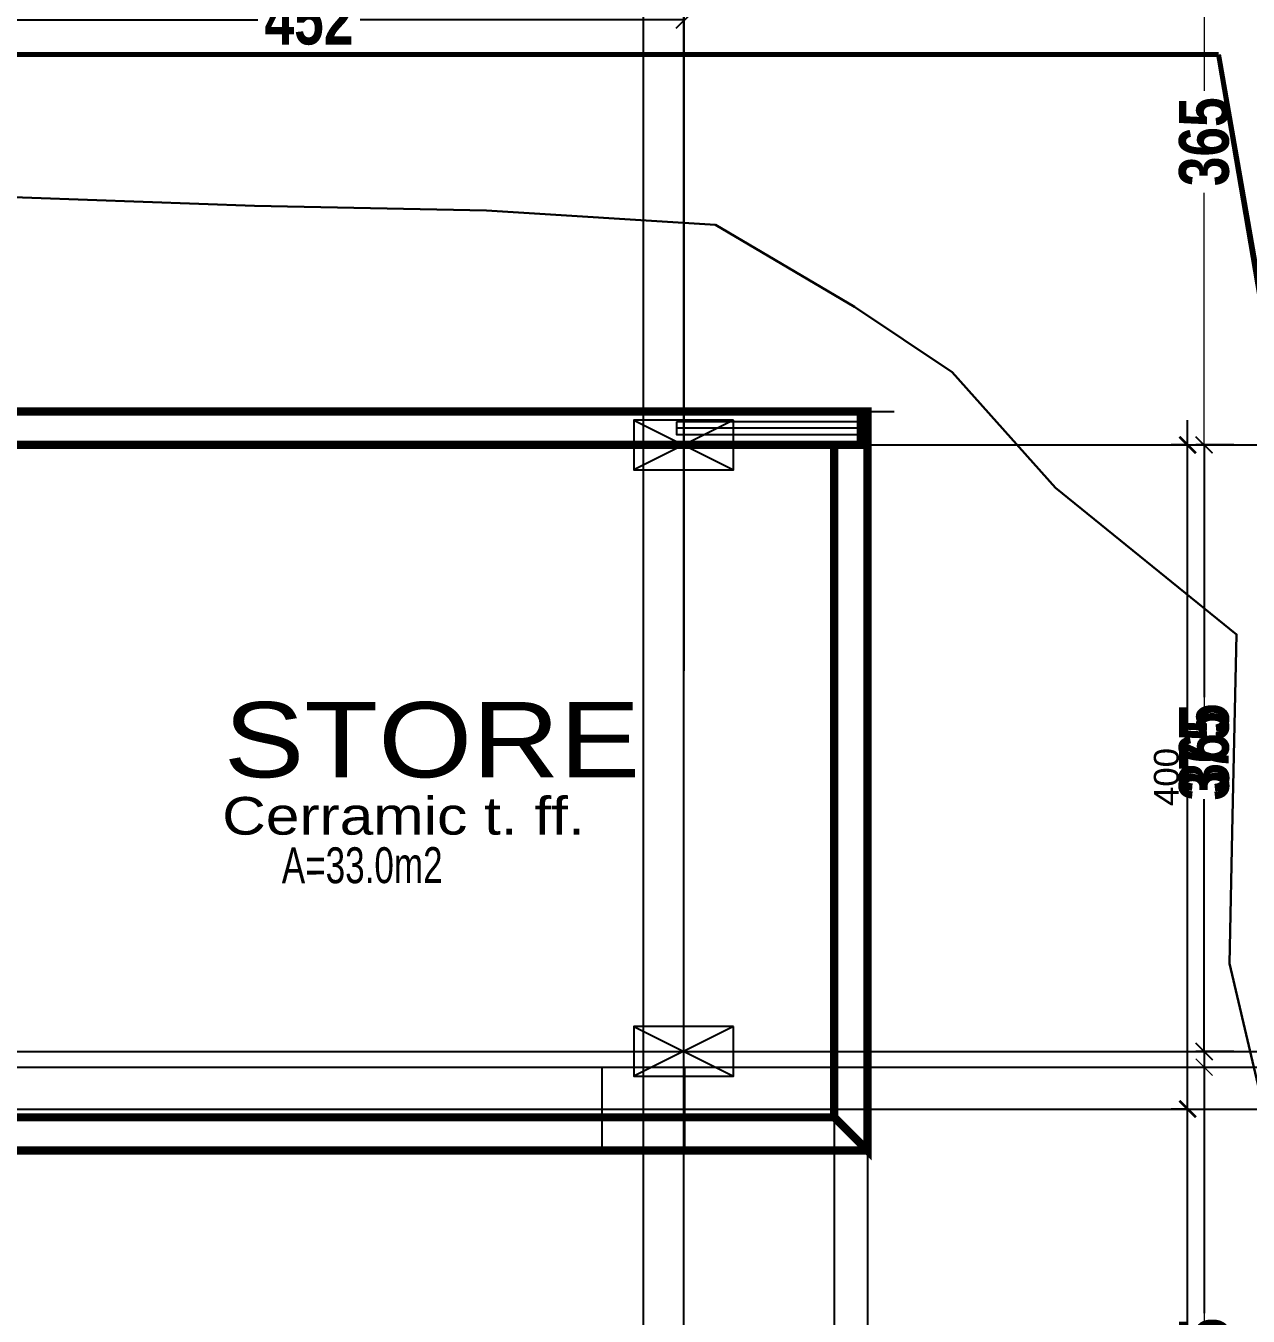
# Model space of a CAD drawing. Extents: x 285329 to 658348, y -83126 to -16980.
# Drawn here: x 323740 to 324477, y -34752 to -33975 of the extents above; entities that cross this region are included whole.
import ezdxf

# ---------------------------------------------------------------- set-up
doc = ezdxf.new("R2010")
doc.units = 0
doc.layers.get('0').update_dxf_attribs({"linetype": 'CONTINUOUS'})
doc.layers.get('DEFPOINTS').update_dxf_attribs({"color": 9, "linetype": 'CONTINUOUS'})
for name, color, linetype, lineweight in [('A-text finishing', 6, 'CONTINUOUS', 13), ('A-text function', 30, 'CONTINUOUS', 20), ('excavation border', 5, 'CONTINUOUS', 30), ('VIS', 8, 'CONTINUOUS', 18)]:
    doc.layers.add(name, color=color, linetype=linetype, lineweight=lineweight)
for name, color, linetype in [('AXIS', 1, 'CONTINUOUS'), ('COLUMN', 5, 'CONTINUOUS'), ('DIM', 3, 'CONTINUOUS'), ('FURNITURE', 4, 'CONTINUOUS'), ('TEXT', 3, 'CONTINUOUS'), ('WALL', 7, 'CONTINUOUS'), ('WALL1', 2, 'CONTINUOUS')]:
    doc.layers.add(name, color=color, linetype=linetype)
doc.styles.add('ARIAL', font='BOD_CB.TTF', dxfattribs={"width": 1.2})
doc.styles.add('CITYBLUEPRINT', font='cityb___.ttf', dxfattribs={"width": 0.8})
doc.styles.get("Standard").update_dxf_attribs({"font": 'sanss___.ttf', "height": 15})
doc.dimstyles.new('50', dxfattribs={"dimtxt": 30, "dimasz": 10, "dimexe": 5, "dimexo": 6, "dimgap": 5, "dimtad": 0, "dimdec": 0, "dimdsep": 46, "dimtxsty": 'CITYBLUEPRINT', "dimblk1": 'OBLIQUE', "dimblk2": 'OBLIQUE', "dimsah": 1, "dimcen": 0.05, "dimdle": 0.03, "dimclre": 22, "dimclrt": 7, "dimadec": 0, "dimazin": 0, "dimtfac": 1, "dimtdec": 0, "dimtix": 1, "dimtmove": 0, "dimatfit": 3, "dimldrblk": 'OBLIQUE', "dimfxl": 1, "dimtolj": 1, "dimtzin": 0, "dimarcsym": 0})
doc.dimstyles.get("Standard").update_dxf_attribs({"dimtxt": 50, "dimasz": 10, "dimexe": 10, "dimexo": 30, "dimgap": 5, "dimtad": 1, "dimdec": 0, "dimdsep": 46, "dimtxsty": 'Standard', "dimblk1": 'ARCHTICK', "dimblk2": 'ARCHTICK', "dimsah": 1, "dimcen": 2.5, "dimdle": 15, "dimclrd": 3, "dimclre": 3, "dimclrt": 3, "dimazin": 0, "dimtfac": 1, "dimtdec": 0, "dimtmove": 2, "dimatfit": 2, "dimldrblk": 'ARCHTICK', "dimfxl": 1.0455, "dimfxlon": 1, "dimtolj": 1, "dimtzin": 0, "dimarcsym": 0})
doc.dimstyles.new('STANDARD$0', dxfattribs={"dimscale": 0, "dimtxt": 50, "dimasz": 8, "dimexe": 15, "dimexo": 0.0625, "dimgap": 2, "dimtad": 1, "dimdec": 0, "dimzin": 0, "dimdsep": 46, "dimtxsty": 'Standard', "dimblk1": 'ARCHTICK', "dimblk2": 'ARCHTICK', "dimsah": 1, "dimcen": 0.09, "dimdle": 15, "dimclrd": 3, "dimclre": 3, "dimclrt": 3, "dimazin": 0, "dimtfac": 1, "dimtdec": 0, "dimtofl": 0, "dimtmove": 1, "dimatfit": 3, "dimldrblk": 'ARCHTICK', "dimfxl": 1.0455, "dimfxlon": 1, "dimtolj": 1, "dimtzin": 0, "dimarcsym": 0})

# ---------------------------------------------------------------- blocks, each defined once
blk = doc.blocks.new('_ARCHTICK')
at = {"color": 0, "linetype": 'ByBlock', "const_width": 0.15}
blk.add_lwpolyline([(-0.5, -0.5), (0.5, 0.5)], dxfattribs=at)
blk = doc.blocks.new('*D3024')
at = {"layer": 'DEFPOINTS', "color": 0, "linetype": 'ByBlock', "lineweight": 5, "ltscale": 3, "transparency": 16777216}
for p in [(324440.12, -34627.69), (324440.12, -34627.69), (324440.12, -35027.69)]:
    blk.add_point(p, dxfattribs=at)
at = {"layer": 'WALL1', "color": 3, "linetype": 'ByBlock', "lineweight": -2, "ltscale": 3, "transparency": 16777216}
for p, q in [((324440.12, -35042.69), (324440.12, -34612.69)), ((324440.12, -34627.69), (324430.12, -34627.69)), ((324440.12, -35027.69), (324430.12, -35027.69))]:
    blk.add_line(p, q, dxfattribs=at)
at = {"layer": 'WALL1', "color": 3, "linetype": 'ByBlock', "lineweight": -2, "ltscale": 3, "transparency": 16777216, "xscale": 10, "yscale": 10, "zscale": 10}
for p, rotation in [((324440.12, -34627.69), 90), ((324440.12, -35027.69), 270)]:
    blk.add_blockref('_ARCHTICK', p, dxfattribs=dict(at, rotation=rotation))
at = {"layer": 'WALL1', "color": 3, "linetype": 'ByBlock', "ltscale": 3, "transparency": 16777216, "insert": (324427.39, -34827.69), "char_height": 15, "attachment_point": 5, "rotation": 90}
blk.add_mtext('\\A1;400', dxfattribs=at)
blk = doc.blocks.new('*D3025')
at = {"layer": 'DEFPOINTS', "color": 0, "linetype": 'ByBlock', "lineweight": 5, "ltscale": 3, "transparency": 16777216}
for p in [(324440.12, -34227.69), (324440.12, -34227.69), (324440.12, -34627.69)]:
    blk.add_point(p, dxfattribs=at)
at = {"layer": 'WALL1', "color": 3, "linetype": 'ByBlock', "lineweight": -2, "ltscale": 3, "transparency": 16777216}
for p, q in [((324440.12, -34642.69), (324440.12, -34212.69)), ((324440.12, -34227.69), (324430.12, -34227.69)), ((324440.12, -34627.69), (324430.12, -34627.69))]:
    blk.add_line(p, q, dxfattribs=at)
at = {"layer": 'WALL1', "color": 3, "linetype": 'ByBlock', "lineweight": -2, "ltscale": 3, "transparency": 16777216, "xscale": 10, "yscale": 10, "zscale": 10}
for p, rotation in [((324440.12, -34227.69), 90), ((324440.12, -34627.69), 270)]:
    blk.add_blockref('_ARCHTICK', p, dxfattribs=dict(at, rotation=rotation))
at = {"layer": 'WALL1', "color": 3, "linetype": 'ByBlock', "ltscale": 3, "transparency": 16777216, "insert": (324427.39, -34427.69), "char_height": 15, "attachment_point": 5, "rotation": 90}
blk.add_mtext('\\A1;400', dxfattribs=at)
blk = doc.blocks.new('*D2212')
at = {"layer": 'DEFPOINTS', "color": 0, "linetype": 'Continuous', "lineweight": 5, "transparency": 16777216}
for p in [(159766.85, -32812.93), (159633.42, -32835.69), (160167.46, -35966.25)]:
    blk.add_point(p, dxfattribs=at)
at = {"layer": 'WALL', "color": 3, "linetype": 'Continuous', "lineweight": -2, "transparency": 16777216}
for p, q in [((160303.41, -35958.28), (159764.33, -32798.15)), ((159765.82, -32813.11), (159781.64, -32810.41)), ((160299.86, -35943.67), (160315.67, -35940.97))]:
    blk.add_line(p, q, dxfattribs=at)
at = {"layer": 'WALL', "color": 3, "linetype": 'Continuous', "lineweight": -2, "transparency": 16777216, "xscale": 8, "yscale": 8, "zscale": 8}
for p, rotation in [((159766.85, -32812.93), 99.68081920431976), ((160300.89, -35943.49), 279.6808192043198)]:
    blk.add_blockref('_ARCHTICK', p, dxfattribs=dict(at, rotation=rotation))
at = {"layer": 'WALL', "color": 3, "linetype": 'Continuous', "transparency": 16777216, "insert": (160043.47, -34376.58), "char_height": 15, "attachment_point": 5, "rotation": 279.68082}
blk.add_mtext('\\A1;3176', dxfattribs=at)
blk = doc.blocks.new('COLUMN')
at = {"layer": 'AXIS'}
for p, q in [((236924.7, -9644.26), (236984.7, -9674.26)), ((236984.7, -9644.26), (236924.7, -9674.26))]:
    blk.add_line(p, q, dxfattribs=at)
at = {"layer": 'COLUMN'}
blk.add_lwpolyline([(236924.7, -9644.26), (236984.7, -9644.26), (236984.7, -9674.26), (236924.7, -9674.26)], close=True, dxfattribs=at)
blk = doc.blocks.new('_Oblique')
at = {"color": 0, "lineweight": -2}
blk.add_line((-0.5, -0.5), (0.5, 0.5), dxfattribs=at)
blk = doc.blocks.new('*D3054')
at = {"layer": 'DEFPOINTS', "color": 0, "linetype": 'Continuous', "lineweight": 5, "transparency": 16777216}
for p in [(323684.71, -33971.68), (324137.19, -33971.68), (324137.19, -33971.68)]:
    blk.add_point(p, dxfattribs=at)
at = {"layer": 'DIM', "color": 22, "linetype": 'Continuous', "lineweight": -2, "transparency": 16777216}
for p, q in [((323684.71, -33965.68), (323684.71, -33966.68)), ((324137.19, -33965.68), (324137.19, -33966.68))]:
    blk.add_line(p, q, dxfattribs=at)
at = {"layer": 'DIM', "color": 0, "linetype": 'Continuous', "lineweight": -2, "transparency": 16777216}
for p, q in [((323684.68, -33971.68), (323880.08, -33971.68)), ((324137.22, -33971.68), (323941.82, -33971.68))]:
    blk.add_line(p, q, dxfattribs=at)
at = {"layer": 'DIM', "color": 0, "linetype": 'Continuous', "lineweight": -2, "transparency": 16777216, "xscale": 10, "yscale": 10, "zscale": 10, "rotation": 180}
blk.add_blockref('_Oblique', (323684.71, -33971.68), dxfattribs=at)
at = {"layer": 'DIM', "color": 0, "linetype": 'Continuous', "lineweight": -2, "transparency": 16777216, "xscale": 10, "yscale": 10, "zscale": 10}
blk.add_blockref('_Oblique', (324137.19, -33971.68), dxfattribs=at)
at = {"layer": 'DIM', "color": 7, "linetype": 'Continuous', "lineweight": 5, "transparency": 16777216, "insert": (323910.95, -33971.68), "char_height": 30, "attachment_point": 5, "style": 'CITYBLUEPRINT'}
blk.add_mtext('\\A1;452', dxfattribs=at)
blk = doc.blocks.new('*D3055')
at = {"layer": 'DEFPOINTS', "color": 0, "linetype": 'Continuous', "lineweight": 5, "transparency": 16777216}
for p in [(324473.99, -34227.68), (324450.16, -34592.98), (324473.99, -34592.98)]:
    blk.add_point(p, dxfattribs=at)
at = {"layer": 'DIM', "color": 22, "linetype": 'Continuous', "lineweight": -2, "transparency": 16777216}
for p, q in [((324467.99, -34227.68), (324445.16, -34227.68)), ((324467.99, -34592.98), (324445.16, -34592.98))]:
    blk.add_line(p, q, dxfattribs=at)
at = {"layer": 'DIM', "color": 0, "linetype": 'Continuous', "lineweight": -2, "transparency": 16777216}
for p, q in [((324450.16, -34227.65), (324450.16, -34379.57)), ((324450.16, -34593.01), (324450.16, -34441.09))]:
    blk.add_line(p, q, dxfattribs=at)
at = {"layer": 'DIM', "color": 0, "linetype": 'Continuous', "lineweight": -2, "transparency": 16777216, "xscale": 10, "yscale": 10, "zscale": 10}
for p, rotation in [((324450.16, -34227.68), 90), ((324450.16, -34592.98), 270)]:
    blk.add_blockref('_Oblique', p, dxfattribs=dict(at, rotation=rotation))
at = {"layer": 'DIM', "color": 7, "linetype": 'Continuous', "lineweight": 5, "transparency": 16777216, "insert": (324450.16, -34410.33), "char_height": 30, "attachment_point": 5, "rotation": 90, "style": 'CITYBLUEPRINT'}
blk.add_mtext('\\A1;365', dxfattribs=at)
blk = doc.blocks.new('*D3056')
at = {"layer": 'DEFPOINTS', "color": 0, "linetype": 'Continuous', "lineweight": 5, "transparency": 16777216}
for p in [(324473.99, -34592.98), (324450.16, -34967.73), (324450.16, -34967.73)]:
    blk.add_point(p, dxfattribs=at)
at = {"layer": 'DIM', "color": 22, "linetype": 'Continuous', "lineweight": -2, "transparency": 16777216}
for p, q in [((324467.99, -34592.98), (324445.16, -34592.98)), ((324444.16, -34967.73), (324445.16, -34967.73))]:
    blk.add_line(p, q, dxfattribs=at)
at = {"layer": 'DIM', "color": 0, "linetype": 'Continuous', "lineweight": -2, "transparency": 16777216}
for p, q in [((324450.16, -34592.95), (324450.16, -34750.67)), ((324450.16, -34967.76), (324450.16, -34810.04))]:
    blk.add_line(p, q, dxfattribs=at)
at = {"layer": 'DIM', "color": 0, "linetype": 'Continuous', "lineweight": -2, "transparency": 16777216, "xscale": 10, "yscale": 10, "zscale": 10}
for p, rotation in [((324450.16, -34592.98), 90), ((324450.16, -34967.73), 270)]:
    blk.add_blockref('_Oblique', p, dxfattribs=dict(at, rotation=rotation))
at = {"layer": 'DIM', "color": 7, "linetype": 'Continuous', "lineweight": 5, "transparency": 16777216, "insert": (324450.16, -34780.35), "char_height": 30, "attachment_point": 5, "rotation": 90, "style": 'CITYBLUEPRINT'}
blk.add_mtext('\\A1;375', dxfattribs=at)
blk = doc.blocks.new('*D2205')
at = {"layer": 'DEFPOINTS', "color": 0, "linetype": 'Continuous', "lineweight": 5, "transparency": 16777216}
for p in [(329460.57, -11089.2), (329436.74, -11454.5), (329460.57, -11454.5)]:
    blk.add_point(p, dxfattribs=at)
at = {"layer": 'VIS', "color": 22, "linetype": 'Continuous', "lineweight": -2, "transparency": 16777216}
for p, q in [((329454.57, -11089.2), (329431.74, -11089.2)), ((329454.57, -11454.5), (329431.74, -11454.5))]:
    blk.add_line(p, q, dxfattribs=at)
at = {"layer": 'VIS', "color": 24, "linetype": 'Continuous', "lineweight": -2, "transparency": 16777216}
for p, q in [((329436.74, -11089.17), (329436.74, -11241.09)), ((329436.74, -11454.53), (329436.74, -11302.62))]:
    blk.add_line(p, q, dxfattribs=at)
at = {"layer": 'VIS', "color": 24, "linetype": 'Continuous', "lineweight": -2, "transparency": 16777216, "xscale": 10, "yscale": 10, "zscale": 10}
for p, rotation in [((329436.74, -11089.2), 90), ((329436.74, -11454.5), 270)]:
    blk.add_blockref('_Oblique', p, dxfattribs=dict(at, rotation=rotation))
at = {"layer": 'VIS', "color": 30, "linetype": 'Continuous', "lineweight": 5, "transparency": 16777216, "insert": (329436.74, -11271.85), "char_height": 30, "attachment_point": 5, "rotation": 90, "style": 'CITYBLUEPRINT'}
blk.add_mtext('\\A1;365', dxfattribs=at)
blk = doc.blocks.new('*D2206')
at = {"layer": 'DEFPOINTS', "color": 0, "linetype": 'Continuous', "lineweight": 5, "transparency": 16777216}
for p in [(329460.57, -11454.5), (329436.74, -11829.25), (329436.74, -11829.25)]:
    blk.add_point(p, dxfattribs=at)
at = {"layer": 'VIS', "color": 22, "linetype": 'Continuous', "lineweight": -2, "transparency": 16777216}
for p, q in [((329454.57, -11454.5), (329431.74, -11454.5)), ((329430.74, -11829.25), (329431.74, -11829.25))]:
    blk.add_line(p, q, dxfattribs=at)
at = {"layer": 'VIS', "color": 24, "linetype": 'Continuous', "lineweight": -2, "transparency": 16777216}
for p, q in [((329436.74, -11454.47), (329436.74, -11612.19)), ((329436.74, -11829.28), (329436.74, -11671.56))]:
    blk.add_line(p, q, dxfattribs=at)
at = {"layer": 'VIS', "color": 24, "linetype": 'Continuous', "lineweight": -2, "transparency": 16777216, "xscale": 10, "yscale": 10, "zscale": 10}
for p, rotation in [((329436.74, -11454.5), 90), ((329436.74, -11829.25), 270)]:
    blk.add_blockref('_Oblique', p, dxfattribs=dict(at, rotation=rotation))
at = {"layer": 'VIS', "color": 30, "linetype": 'Continuous', "lineweight": 5, "transparency": 16777216, "insert": (329436.74, -11641.88), "char_height": 30, "attachment_point": 5, "rotation": 90, "style": 'CITYBLUEPRINT'}
blk.add_mtext('\\A1;375', dxfattribs=at)
blk = doc.blocks.new('*D2207')
at = {"layer": 'DEFPOINTS', "color": 0, "linetype": 'Continuous', "lineweight": 5, "transparency": 16777216}
for p in [(329436.74, -11829.25), (329436.74, -12204), (329436.74, -12204)]:
    blk.add_point(p, dxfattribs=at)
at = {"layer": 'VIS', "color": 22, "linetype": 'Continuous', "lineweight": -2, "transparency": 16777216}
for p, q in [((329430.74, -11829.25), (329431.74, -11829.25)), ((329430.74, -12204), (329431.74, -12204))]:
    blk.add_line(p, q, dxfattribs=at)
at = {"layer": 'VIS', "color": 24, "linetype": 'Continuous', "lineweight": -2, "transparency": 16777216}
for p, q in [((329436.74, -11829.22), (329436.74, -11986.94)), ((329436.74, -12204.03), (329436.74, -12046.31))]:
    blk.add_line(p, q, dxfattribs=at)
at = {"layer": 'VIS', "color": 24, "linetype": 'Continuous', "lineweight": -2, "transparency": 16777216, "xscale": 10, "yscale": 10, "zscale": 10}
for p, rotation in [((329436.74, -11829.25), 90), ((329436.74, -12204), 270)]:
    blk.add_blockref('_Oblique', p, dxfattribs=dict(at, rotation=rotation))
at = {"layer": 'VIS', "color": 30, "linetype": 'Continuous', "lineweight": 5, "transparency": 16777216, "insert": (329436.74, -12016.63), "char_height": 30, "attachment_point": 5, "rotation": 90, "style": 'CITYBLUEPRINT'}
blk.add_mtext('\\A1;375', dxfattribs=at)
blk = doc.blocks.new('site77')
at = {"layer": 'WALL', "linetype": 'Continuous', "const_width": 3}
for points in [[(159633.42, -32835.69), (157318.42, -32835.69), (157318.42, -36546.69), (159235.42, -36546.69)], [(159633.42, -32835.69), (160181.59, -35967.07)], [(159633.42, -32835.69), (160167.46, -35966.25)]]:
    blk.add_lwpolyline(points, dxfattribs=at)
at = {"layer": 'WALL', "linetype": 'Continuous'}
dim = blk.add_aligned_dim(p1=(160167.46, -35966.25), p2=(159633.42, -32835.69), distance=-135.36, dimstyle='STANDARD$0', override={"dimscale": 1}, dxfattribs=at)
dim.commit()
dim.dimension.update_dxf_attribs({"geometry": '*D2212', "text_midpoint": (160043.47, -34376.58)})
blk = doc.blocks.new('cbcb')
at = {"layer": 'AXIS'}
for p, q in [((329123.22, -10741.85), (329122.69, -14326.13)), ((327238.21, -11454.5), (329573.73, -11454.5)), ((327245.11, -11829.25), (329571.96, -11829.25))]:
    blk.add_line(p, q, dxfattribs=at)
at = {"layer": 'WALL', "linetype": 'Continuous', "xscale": -1}
blk.add_blockref('COLUMN', (566077.92, -1795.24), dxfattribs=at)
at = {"layer": 'VIS', "linetype": 'Continuous', "lineweight": 5}
dim = blk.add_linear_dim(base=(329436.74, -11454.5), p1=(329460.57, -11089.2), p2=(329460.57, -11454.5), angle=90, dimstyle='50', dxfattribs=at)
dim.commit()
dim.dimension.update_dxf_attribs({"geometry": '*D2205', "text_midpoint": (329436.74, -11271.85)})
for base, p1, p2, picture, middle in [((329436.74, -11829.25), (329460.57, -11454.5), (329436.74, -11829.25), '*D2206', (329436.74, -11641.88)), ((329436.74, -12204), (329436.74, -11829.25), (329436.74, -12204), '*D2207', (329436.74, -12016.63))]:
    dim = blk.add_linear_dim(base=base, p1=p1, p2=p2, angle=90, dimstyle='50', override={"dimtmove": 1}, dxfattribs=at)
    dim.commit()
    dim.dimension.update_dxf_attribs({"geometry": picture, "text_midpoint": middle})

msp = doc.modelspace()

# ---------------------------------------------------------------- linework, layer by layer
at = {"layer": 'AXIS'}
for p, q in [((324112.3, -33436.35), (324112.3, -37458.98)), ((322476.66, -34227.69), (324573.05, -34227.69)), ((322476.66, -34627.69), (324573.05, -34627.69))]:
    msp.add_line(p, q, dxfattribs=at)
at = {"layer": 'COLUMN'}
msp.add_lwpolyline([(324137.3, -34652.69), (324137.3, -34602.69), (324087.3, -34602.69), (324087.3, -34652.69)], close=True, dxfattribs=at)
at = {"layer": 'DIM'}
for p, q in [((324136.64, -33880.33), (324136.12, -37464.61)), ((322257.67, -34227.68), (324585.39, -34227.68)), ((322251.63, -34592.98), (324587.16, -34592.98))]:
    msp.add_line(p, q, dxfattribs=at)
at = {"layer": 'excavation border'}
msp.add_lwpolyline([(323080.12, -34062.34), (323252.07, -34062.84), (323412.49, -34050.14), (323549.87, -34055.12), (323710.28, -34077.65), (323878.21, -34083.66), (324017.88, -34086.54), (324155.72, -34095.03), (324239.58, -34144.38), (324298.42, -34183.8), (324360.56, -34253.52), (324469.58, -34341.78), (324467.07, -34451.33), (324465.31, -34540.09), (324499.17, -34684.6), (324534.42, -34842.61), (324596.87, -35114.08), (324623.47, -35243.24)], dxfattribs=at)
at = {"layer": 'FURNITURE', "ltscale": 3}
for points in [[(324132.3, -34207.53), (324263.36, -34207.53)], [(324132.3, -34227.53), (324227.3, -34227.53), (324227.3, -34527.53), (324227.3, -34527.53)]]:
    msp.add_lwpolyline(points, dxfattribs=at)
msp.add_lwpolyline([(324132.3, -34213.7), (324132.3, -34221.35), (324243.36, -34221.35), (324243.36, -34213.7)], close=True, dxfattribs=at)
at = {"layer": 'WALL', "linetype": 'Continuous', "const_width": 3}
msp.add_lwpolyline([(324458.76, -33992.53), (322143.76, -33992.53), (322143.76, -37703.53), (324060.76, -37703.53)], dxfattribs=at)
at = {"layer": 'WALL', "linetype": 'Continuous', "ltscale": 3, "const_width": 5}
for points in [[(323696.82, -34207.53), (324243.36, -34207.53)], [(324243.36, -34207.53), (324247.3, -34207.53), (324247.3, -34652.69), (324247.3, -34652.69), (324227.3, -34632.69), (324227.3, -34527.53), (324227.3, -34527.53), (324227.3, -34227.53), (324243.36, -34227.53), (324243.36, -34207.53)], [(323696.82, -34227.53), (324243.36, -34227.53)], [(324227.3, -34632.69), (323696.82, -34632.69)], [(324137.3, -34652.69), (324247.3, -34652.69), (323646.82, -34652.69)]]:
    msp.add_lwpolyline(points, dxfattribs=at)
at = {"layer": 'WALL', "linetype": 'Continuous', "ltscale": 3}
for points in [[(324132.3, -34207.53), (324247.3, -34207.53), (324247.3, -34652.69), (324227.3, -34632.69)], [(324227.3, -34227.53), (324227.3, -34727.77)], [(324247.3, -34227.53), (324247.3, -34747.77)], [(324247.3, -34507.61), (324247.3, -34627.69)], [(324227.3, -34527.61), (324227.3, -34627.69)], [(324227.3, -34652.69), (324227.3, -35022.53)], [(324227.3, -34652.69), (324227.3, -35022.53)], [(324247.3, -34652.69), (324247.3, -35022.53)], [(324247.3, -34652.69), (324247.3, -35022.53)]]:
    msp.add_lwpolyline(points, dxfattribs=at)
at = {"layer": 'WALL1'}
msp.add_line((324243.36, -34217.53), (324132.3, -34217.53), dxfattribs=at)

# ---------------------------------------------------------------- block references
at = {"layer": 'DIM', "linetype": 'Continuous', "xscale": -1}
for p in [(561091.34, -24568.43), (561091.34, -24933.72)]:
    msp.add_blockref('COLUMN', p, dxfattribs=at)
at = {"layer": 'VIS', "linetype": 'Continuous', "lineweight": 5}
msp.add_blockref('cbcb', (-4986.58, -22773.18), dxfattribs=at)
at = {"layer": 'WALL', "linetype": 'Continuous'}
msp.add_blockref('site77', (164825.34, -1156.83), dxfattribs=at)

# ---------------------------------------------------------------- texts
at = {"layer": 'A-text finishing', "style": 'ARIAL', "width": 1.2}
msp.add_text('Cerramic t. ff.', height=22.68, dxfattribs=at).set_placement((323858.71, -34462.4))
at = {"layer": 'A-text function', "insert": (323859.66, -34382.51), "char_height": 45.36, "width": 1374.1926, "attachment_point": 1, "style": 'ARIAL'}
msp.add_mtext('STORE', dxfattribs=at)
at = {"layer": 'TEXT', "width": 0.7}
msp.add_text('A=33.0m2', height=21.6, rotation=0.12695, dxfattribs=at).set_placement((323894.61, -34491.73))

# ---------------------------------------------------------------- dimensions: what is measured, and where the dimension line sits
at = {"layer": 'DIM', "linetype": 'Continuous', "lineweight": 5}
dim = msp.add_linear_dim(base=(324137.19, -33971.68), p1=(323684.71, -33971.68), p2=(324137.19, -33971.68), dimstyle='50', override={"dimtmove": 1}, dxfattribs=at)
dim.commit()
dim.dimension.update_dxf_attribs({"geometry": '*D3054', "text_midpoint": (323910.95, -33971.68)})
dim = msp.add_linear_dim(base=(324450.16, -34592.98), p1=(324473.99, -34227.68), p2=(324473.99, -34592.98), angle=90, dimstyle='50', dxfattribs=at)
dim.commit()
dim.dimension.update_dxf_attribs({"geometry": '*D3055', "text_midpoint": (324450.16, -34410.33)})
dim = msp.add_linear_dim(base=(324450.16, -34967.73), p1=(324473.99, -34592.98), p2=(324450.16, -34967.73), angle=90, dimstyle='50', override={"dimtmove": 1}, dxfattribs=at)
dim.commit()
dim.dimension.update_dxf_attribs({"geometry": '*D3056', "text_midpoint": (324450.16, -34780.35)})
at = {"layer": 'WALL1', "linetype": 'ByBlock', "ltscale": 3}
for base, p1, p2, picture, middle in [((324440.12, -34227.69), (324440.12, -34627.69), (324440.12, -34227.69), '*D3025', (324427.39, -34427.69)), ((324440.12, -34627.69), (324440.12, -35027.69), (324440.12, -34627.69), '*D3024', (324427.39, -34827.69))]:
    dim = msp.add_linear_dim(base=base, p1=p1, p2=p2, angle=90, dimstyle='Standard', override={"dimtmove": 1}, dxfattribs=at)
    dim.commit()
    dim.dimension.update_dxf_attribs({"geometry": picture, "text_midpoint": middle})

doc.saveas('drawing.dxf')
